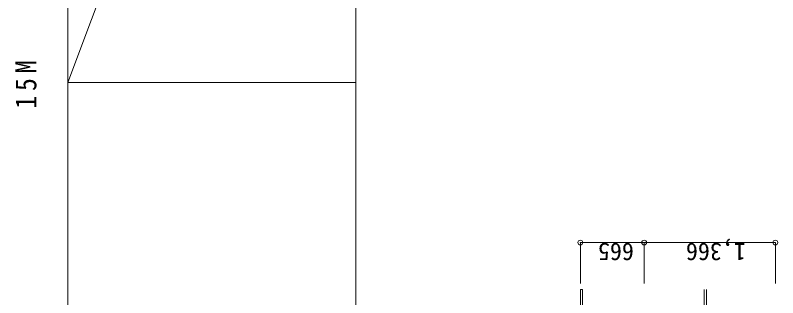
# Model space of a CAD drawing. Units: millimetres at full size, sheet at 1:150, with parts at other scales. Extents: x -30700 to 29919, y -306531 to 293469.
# Drawn here: x -15731 to -3818, y -1120 to 3297 of the extents above; entities that cross this region are included whole.
import ezdxf
from ezdxf.enums import TextEntityAlignment as Align

# ---------------------------------------------------------------- set-up
doc = ezdxf.new("R2010")
doc.units = ezdxf.units.MM
doc.header["$LTSCALE"] = 150
doc.header["$PDMODE"] = 32
doc.header["$PDSIZE"] = 75
doc.layers.add('1-1', color=7, linetype='Continuous', lineweight=18)
doc.layers.add('2-0', color=7, linetype='Continuous', lineweight=18)
doc.styles.add('ＭＳ ゴシック', font='')
doc.styles.get('ＭＳ ゴシック').set_extended_font_data('MS Gothic')

msp = doc.modelspace()

# ---------------------------------------------------------------- linework, layer by layer
at = {"layer": '1-1'}
for p, q in [((-14909.1, -9761.2), (-14909.1, 9247.8)), ((-10409.1, -9761.2), (-10409.1, 9247.8)), ((-14909.1, 2247.8), (-10409.1, 2247.8))]:
    msp.add_line(p, q, dxfattribs=at)
msp.add_lwpolyline([(-14909.1, 2247.8), (-13784.1, 5247.8), (-13154.1, 7247.8), (-11579.1, 9247.8)], dxfattribs=at)
at = {"layer": '2-0', "color": 4, "lineweight": 9}
for p, q in [((-6901.9, -257), (-6901.9, -895)), ((-5904.4, -257), (-6901.9, -257)), ((-5904.4, -257), (-5904.4, -895)), ((-5904.4, -257), (-5904.4, -895)), ((-3855.4, -257), (-5904.4, -257)), ((-3855.4, -257), (-3855.4, -895))]:
    msp.add_line(p, q, dxfattribs=at)
at = {"layer": '2-0'}
for p, q in [((-6901.9, -989.4), (-6865.9, -989.4)), ((-6901.9, -1462.5), (-6901.9, -989.4)), ((-6865.9, -1462.5), (-6865.9, -989.4)), ((-4965.4, -1379.4), (-4965.4, -989.4)), ((-4929.4, -1379.4), (-4929.4, -989.4))]:
    msp.add_line(p, q, dxfattribs=at)
at = {"layer": '2-0', "color": 4}
for p in [(-6901.9, -257), (-5904.4, -257), (-3855.4, -257)]:
    msp.add_point(p, dxfattribs=at)

# ---------------------------------------------------------------- texts
at = {"layer": '1-1', "insert": (-15395.7, 1835.2), "char_height": 329.9, "attachment_point": 7, "rotation": 90, "style": 'ＭＳ ゴシック'}
msp.add_mtext('\\T1.37;\\W0.9;15M', dxfattribs=at)
at = {"layer": '2-0', "style": 'ＭＳ ゴシック'}
for s, p in [('1,366', (-4317.4, -182)), ('665', (-6065.7, -182))]:
    msp.add_text(s, height=274.9, rotation=180, dxfattribs=at).set_placement(p, align=Align.BOTTOM_LEFT)

doc.saveas('drawing.dxf')
